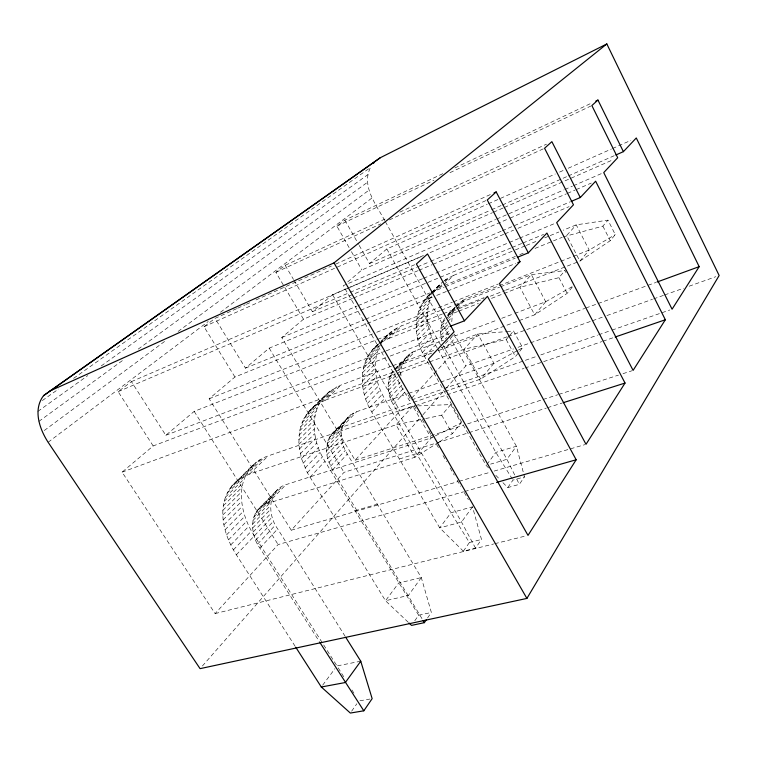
<?xml version="1.0" encoding="UTF-8"?>
<svg xmlns="http://www.w3.org/2000/svg" width="757" height="757" viewBox="0 0 757 757"><rect width="100%" height="100%" fill="white"/><g stroke="black" fill="none" stroke-linecap="round" stroke-linejoin="round"><path stroke-width="0.57" stroke-dasharray="3.79 2.84" d="M472.51 506.84L461.515 522.037L439.732 527.856L450.973 512.754L472.51 506.84L481.49 539.457L475.519 548.153L463.341 551.2L439.732 527.856L371.791 412.045C358.714 391.426 357.692 360.379 378.216 344.066M463.341 551.2L469.397 542.532L450.973 512.754L384.565 398.579C375.226 382.682 371.545 361.874 380.355 344.946M295.116 646.241L236.345 554.777C226.4 539.164 219.785 519.87 224.186 501.333C225.955 494.425 229.485 487.972 234.613 482.985C245.448 473.731 254.049 460.511 268.186 455.903L412.83 406.102L431.159 437.934L414.893 457.275L267.855 503.348C248.551 509.092 249.696 534.612 259.897 548.049L319.388 641.681M421.98 618.63L332.465 469.983L327.573 458.704L326.362 451.172L327.809 440.773L330.923 434.934L350.699 414.827L356.679 411.723L407.597 393.763M427.535 618.015L431.358 612.451L421.299 577.582L347.302 454.03C340.432 443.053 338.284 426.834 348.192 416.946M336.363 664.93L254.371 535.786C240.84 515.337 234.178 483.997 253.387 464.817M488.577 467.902L486.183 465.441L424.516 356.481C412.839 337.149 412.565 308.932 430.667 293.328M437.215 347.993C427.847 332.929 423.929 313.284 431.424 296.64L420.144 307.626M475.519 548.153L461.515 522.037L393.318 404.522C387.433 394.624 385.635 380.989 392.892 371.29M400.983 375.879C399.649 365.376 405.686 354.191 415.896 350.633L443.394 340.281M408.184 622.216L385.493 600.746L307.323 472.661L301.466 458.562L298.788 444.425L299.507 430.97L303.642 418.943L311.07 409.017L329.787 391.227L340.934 385.048L391.71 366.123M414.77 620.778L418.64 615.233L324.999 461.354C312.357 441.492 308.383 411.761 326.655 393.943M384.764 220.561C376.324 204.863 361.174 186.354 370.41 167.571L72.152 379.38M441.87 341.142C439.58 333.544 440.205 324.744 444.889 318.158M447.642 315.868L454.673 308.648L452.317 314.41L451.607 324.091M345.145 636.344L277.687 528.906C267.647 515.47 267.022 490.404 285.976 484.65L431.159 437.934L434.263 436.382M380.799 344.038C385.379 335.72 392.978 329.248 401.787 325.775L440.224 310.607M433.193 293.167L437.641 286.837L443.224 281.443M502.96 482.673L507.748 487.593L519.34 484.348L524.497 476.853L516.388 446.223L454.247 334.074M351.645 711.192L356.831 703.764M507.748 487.593L512.972 480.108L524.497 476.853M322.671 685.17L334.944 668.677M486.874 464.505L495.873 452.412L516.388 446.223L506.925 459.3L490.545 464.145M439.495 441.785L452.279 433.723L461.127 422.926L450.746 404.588L418.574 405.875M333.08 432.465L338.474 428.585L341.644 427.232L480.667 379.077L515.441 356.556L519.028 352.166M519.747 351.295L522.614 347.785L513.511 330.96L506.603 331.547M519.226 320.59L534.697 314.836L567.144 293.375L572.349 287.017M579.862 261.137L589.173 250.065L576.238 224.848L566.624 235.503L579.862 261.137L610.256 240.688L615.261 234.585L607.966 220.145L576.238 224.848L563.199 230.223M425.708 418.545L441.71 415.186L450.746 404.588M429.711 361.855L464.088 349.242L506.187 339.543L509.12 336.108M509.849 335.256L513.511 330.96M491.539 298.353L519.964 287.263L558.931 277.677L564.987 270.571L566.066 272.643M563.359 236.837L602.875 226.125L607.966 220.145M202.403 665.99L422.141 415.659M422.926 414.77L445.523 389.022M446.299 388.133L465.782 365.943L513.568 348.892M412.83 406.102L395.977 424.8L249.517 474.081L241.407 477.79L234.613 482.985M385.748 357.749L153.179 445.949L122.095 472.16L215.13 613.596L278.122 544.567L463.549 491.813M432.294 297.17L234.935 377.014L209.14 398.769L291.237 530.203L344.028 472.349L436.202 443.063M352.497 298.438L303.51 319.199L281.755 337.537L355.109 460.218L399.999 411.032L414.486 406.045M506.991 336.818L448.106 358.316L409.471 400.652L343.271 285.673L495.655 219.511M259.897 548.049L277.687 528.906M332.465 469.983L347.302 454.03M393.318 404.522L405.875 391.019M514.684 474.951L506.925 459.3L445.069 348.854L455.837 337.272M257.598 544.084L275.463 525.008M330.449 466.293L345.334 450.387M391.52 401.068L404.115 387.612M448.078 340.659L443.451 345.599L445.069 348.854M453.481 334.897L451.163 337.367L497.311 319.974M255.705 540.053L273.627 521.043M328.803 462.518L343.744 446.668M390.082 397.529L401.929 384.963M445.267 338.985L446.819 337.348M236.345 554.777L272.217 517.05M309.935 477.232L324.999 461.354M327.573 458.704L342.552 442.921M371.791 412.045L384.565 398.579M389.022 393.943L400.112 382.257M424.516 356.481L435.483 344.918M441.265 338.89L450.566 329.077M253.198 531.972L271.243 513.076M326.75 454.91L341.767 439.174M388.36 390.357L398.684 379.541M440.716 335.493L449.27 326.532M252.63 528.026L270.713 509.177M326.362 451.172L341.416 435.483M388.104 386.818L397.652 376.872M398.447 376.04L400.832 373.551M440.565 332.143L447.567 324.838M233.393 549.885L251.504 530.969M307.323 472.661L322.463 456.859M369.463 407.768L382.294 394.369M422.406 352.469L433.43 340.953M230.771 544.908L248.968 526.077M305.033 468.015L320.239 452.279M367.429 403.405L380.317 390.063M420.599 348.362L431.66 336.903M252.526 524.204L270.656 505.392M326.409 447.548L341.492 431.897M388.256 383.373L396.223 375.103M397.018 374.28L401.002 370.145M440.782 328.86L447.027 322.387M447.803 321.583L451.702 317.533M252.895 520.551L271.053 501.777M326.892 444.056L341.994 428.443M388.814 380.052L395.192 373.456M398.39 370.154L401.579 366.861M441.397 325.699L445.296 321.668M448.418 318.442L452.317 314.41M255.033 513.946L273.23 495.229M329.163 437.716L344.284 422.16M391.151 373.967L394.34 370.684M395.135 369.87L403.916 360.843M264.534 504.664L282.702 485.975M338.474 428.585L353.538 413.076M397.444 366.804L400.198 365.073L412.896 352.005M455.288 306.982L447.501 314.978L454.825 308.856M457.928 305.667L463.36 300.084L466.217 298.731L589.173 250.065L615.261 234.585M253.737 517.116L271.914 498.38M327.809 440.773L342.93 425.188M389.779 376.901L394.567 371.971M397.766 368.678L402.554 363.748M442.391 322.69L445.504 319.473M446.289 318.669L453.311 311.43M267.855 503.348L285.976 484.65M341.644 427.232L356.679 411.723M400.198 365.073L403.226 363.71L415.896 350.633M456.935 308.298L466.217 298.731M228.5 539.892L246.773 521.128M258.97 508.553L277.176 489.874M303.074 463.303L318.337 447.633M365.726 398.977L378.661 385.701M395.003 368.886L407.749 355.799M419.085 344.189L430.194 332.787M456.064 306.178L463.36 300.084M256.793 511.079L279.749 487.726M330.923 434.934L350.699 414.827M394.482 369.643L410.171 353.727M447.794 314.893L455.298 307.361M456.083 306.566L460.739 301.769M226.58 534.849L244.937 516.151M301.466 458.562L316.786 442.959M364.344 394.52L377.327 381.291M417.883 339.969L429.03 328.623M225.047 529.805L243.47 511.183M300.207 453.822L315.574 438.284M363.294 390.035L376.324 376.872M417.003 335.739L428.178 324.441M223.892 524.809L242.382 506.253M299.308 449.1L314.732 433.619M362.594 385.568L375.652 372.463M416.454 331.509L427.658 320.258M223.135 519.87L241.682 501.371M298.788 444.425L314.259 429.001M362.243 381.14L375.34 368.091M416.236 327.308L427.459 316.114M222.785 515.025L241.388 496.583M298.646 439.826L314.155 424.459M362.253 376.778L375.368 363.776M416.35 323.163L427.591 312.016M222.842 510.303L241.492 491.918M298.883 435.332L314.42 420.021M362.612 372.51L375.756 359.556M416.795 319.094L428.055 307.995M223.306 505.723L241.994 487.385M299.507 430.97L315.073 415.707M363.332 368.356L376.494 355.44M417.58 315.139L428.859 304.077M224.186 501.333L242.912 483.042M300.51 426.768L316.095 411.543M364.41 364.335L377.582 351.466M418.697 311.307L429.976 300.283M225.472 497.141L244.227 478.888M301.892 422.747L317.486 407.559M365.839 360.493L379.02 347.662M249.517 474.081L268.186 455.903M311.07 409.017L317.685 403.888L325.472 400.112L340.934 385.048M381.32 342.221L388.776 338.455L401.787 325.775M443.933 284.736L453.452 275.453L514.306 250.378M229.257 489.495L260.153 459.631M305.771 415.366L333.222 388.824M369.728 353.396L378.784 344.615M379.607 343.82L394.416 329.532M423.996 300.813L431.244 293.792M432.048 293.016L441.615 283.799M444.804 280.705L446.403 279.153L453.452 275.453M227.166 493.186L245.94 474.97M303.642 418.943L319.255 403.793M367.618 356.831L379.143 345.637M421.914 304.115L431.585 294.738M245.315 475.746L264.023 457.578M321.441 401.816L336.941 386.761M384.925 340.177L397.983 327.488M429.058 294.88L438.672 287.982L441.861 284.887M445.04 281.793L449.819 277.157M381.5 340.887L388.067 334.528M431.462 292.552L440.29 284.017M231.746 486.089L256.595 462.054M308.25 412.054L329.787 391.227M372.17 350.188L378.755 343.82M379.569 343.025L391.104 331.888M426.38 297.728L431.206 293.063M432.01 292.297L441.624 282.995M374.923 347.245L377.98 344.586M153.179 445.949L118.139 391.681L131.415 381.632L165.811 435.303L194.18 411.382L376.513 339.855M236.581 308.676L215.035 318.366L245.457 368.148L269.199 348.135L359.594 310.673M294.066 280.421L312.414 311.685L332.569 294.7L346.64 288.625M347.69 281.945L361.855 269.994L492.476 212.679M359.187 245.382L369.492 263.559L386.808 248.958L487.243 204.267M48.117 442.268L208.232 321.498M220.476 312.262L372.122 197.88M234.935 377.014L204.002 326.721L214.117 319.066M303.51 319.199L275.87 272.34L285.19 265.291L386.931 218.12M349.091 247.567L336.903 226.163L344.88 220.126L443.119 173.514M44.275 430.515L165.764 340.584M178.103 331.452L368.886 190.234M38.862 421.403L123.883 359.537M138.209 349.109L367.467 182.286M444.018 280.875L446.403 279.153M37.85 411.411L87.755 375.604M101.192 365.962L367.978 174.555M42.326 400.557L58.677 388.947M438.511 442.4L414.893 457.275L395.977 424.8L424.563 418.791M572.074 286.695L545.712 301.731L514.911 313.341M517.495 350.557L493.933 363.303L440.801 382.048M518.517 349.999L522.614 347.785M435.294 435.871L461.127 422.926M454.862 167.94L592.608 102.583M336.903 226.163L433.979 180.242M449.98 172.672L590.791 106.056M452.497 311.25L483.78 298.769M399.791 212.159L546.516 144.142M438.672 287.982L442.343 286.278M275.87 272.34L380.78 223.892M389.344 219.937L543.498 148.741M237.66 308.194L245.202 304.806M246.28 304.314L251.665 301.901M255.97 299.961L285.058 286.884M286.127 286.392L291.521 283.97M292.59 283.487L331.377 266.048M335.682 264.117L490.791 194.36M204.002 326.721L486.183 200.473M488.322 203.794L555.278 173.996M559.603 172.076L563.918 170.155M568.242 168.234L611.438 149.015M612.517 148.533L630.874 140.367M369.492 263.559L490.508 210.228M491.586 209.755L501.314 205.469M502.393 204.986L567.22 176.419M568.299 175.946L614.76 155.469M493.555 212.206L503.273 207.938M504.351 207.465L613.378 159.623M496.734 219.047L563.738 189.95M564.817 189.487L572.387 186.203M573.465 185.73L602.648 173.06M347.718 288.162L423.504 255.469M429.995 252.668L509.026 218.574M510.104 218.101L566.406 193.82M567.485 193.347L575.065 190.083M576.143 189.61L591.302 183.071M131.415 381.632L349.431 287.603M350.519 287.14L423.191 255.79M118.139 391.681L349.147 292.77M350.236 292.306L415.309 264.439M312.414 311.685L416.53 267.316M417.618 266.861L429.541 261.771M430.629 261.307L501.125 231.273M502.203 230.809L570.532 201.693M353.585 297.974L417.807 270.76M418.895 270.296L431.963 264.761M433.051 264.297L503.802 234.32M504.891 233.856L513.596 230.166M517.949 228.321L569.113 206.642M281.755 337.537L357.03 306.083M358.127 305.629L422.491 278.727M423.579 278.273L518.498 238.616M519.586 238.152L555.591 223.116M360.682 310.219L439.098 277.724M440.186 277.28L510.975 247.946M512.063 247.492L521.866 243.432M522.955 242.978L543.649 234.405M515.385 249.924L525.169 245.893M526.257 245.448L537.12 240.972M544.728 237.83L549.071 236.042M550.159 235.597L558.846 232.011M444.529 285.389L515.394 256.434M519.747 254.655L525.197 252.422M535.01 248.419L562.271 237.282M245.457 368.148L364.495 319.624M365.593 319.17L430.023 292.912M431.121 292.467L444.227 287.121M445.315 286.676L515.214 258.184M436.675 295.4L446.545 291.407M447.642 290.962L515.621 263.464M209.14 398.769L372.378 333.979M376.759 332.247L452.355 302.242M453.452 301.806L498.371 283.979M441.322 310.171L453.396 305.402M454.493 304.967L499.516 287.196M500.614 286.761L531.357 274.621L564.987 270.571M377.611 339.42L442.419 313.994M443.517 313.568L455.6 308.828M456.698 308.392L484.158 297.624M490.328 296.205L504.522 290.65M505.619 290.215L577.686 261.988M388.776 338.455L443.441 317.126M447.813 315.414L457.654 311.581M458.742 311.146L478.424 303.472M165.811 435.303L385.095 351.239M386.193 350.822L449.005 326.74M390.158 356.074L449.677 333.506M501.711 318.309L513.814 313.758M392.817 365.707L433.657 350.482M441.388 347.595L477.818 334.017L505.449 331.651M403.226 363.71L431.944 353.027M438.577 350.567L518.119 320.996M122.095 472.16L395.088 371.469M396.195 371.062L427.27 359.603M325.472 400.112L395.334 374.469M399.772 372.841L428.604 362.262M508.098 336.411L584.754 308.43M585.861 308.023L596.97 303.964M598.087 303.557L646.961 285.711M648.077 285.304L655.855 282.465M518.015 347.302L591.359 321.119M592.466 320.722L602.468 317.155M606.915 315.565L652.477 299.299M653.584 298.911L663.586 295.334M664.693 294.937L683.59 288.199M689.144 286.212L715.819 276.693M408.704 393.375L439.694 382.436M411.694 399.876L442.854 389.022M443.971 388.634L536.325 356.481M540.772 354.929L597.519 335.162M598.636 334.783L610.871 330.516M611.987 330.128L669.841 309.982M415.602 405.667L523.749 368.46M524.866 368.082L601.796 341.615M602.913 341.237L614.059 337.404M355.109 460.218L463.152 425.311M467.656 423.854L541.936 399.857M543.062 399.488L557.691 394.766M558.817 394.397L618.469 375.122M622.964 373.674L631.972 370.76M437.328 442.703L546.355 408.061M547.481 407.701L562.091 403.055M399.346 459.007L420.977 452.184M354.91 510.748L377.346 504.2M291.237 530.203L457.9 481.641M459.035 481.31L489.647 472.396M494.179 471.072L584.877 444.643M464.684 491.492L495.4 482.748M469.397 542.532L481.49 539.457M215.13 613.596L493.621 543.98M494.775 543.696L525.718 535.965M418.64 615.233L431.358 612.451M360.758 661.221L336.997 665.923L345.088 678.944M359.897 700.783L369.927 699.033M495.769 475.282L499.762 479.389M194.18 411.382L278.122 544.567M351.929 689.958L354.418 693.961M512.366 479.124L495.873 452.412L437.792 349.015M269.199 348.135L344.028 472.349M285.19 265.291L293.479 279.409M332.569 294.7L399.999 411.032M408.231 395.126L410.587 399.223M414.126 405.373L418.252 412.546M422.387 419.719L424.743 423.816M428.869 430.998L432.408 437.149M436.534 444.321L438.899 448.418M443.025 455.591L446.564 461.742M450.103 467.892L454.228 475.065M457.171 480.193L460.71 486.344M464.249 492.495L468.384 499.667M351.418 251.646L361.855 269.994M441.71 415.186L452.279 433.723M344.88 220.126L358.619 244.369M386.808 248.958L441.17 345.93M441.747 346.961L448.106 358.316M385.332 221.593L448.541 335.01M449.119 336.042L465.782 365.943M506.187 339.543L515.441 356.556M558.931 277.677L567.144 293.375M602.875 226.125L610.256 240.688M516.757 479.134L519.34 484.348M421.299 577.582L408.373 595.447L385.493 600.746L398.674 583.032L421.299 577.582M493.933 363.303L480.667 379.077L464.088 349.242L477.818 334.017L493.933 363.303M545.712 301.731L534.697 314.836L519.964 287.263L531.357 274.621L545.712 301.731"/><path stroke-width="1.14" d="M43.565 395.627C32.806 409.679 39.496 428.916 48.117 442.268L200.066 668.649L526.9 598.418L719.15 275.501L606.83 43.944L380.345 157.693L43.565 395.627L380.345 157.693M464.429 320.826L487.451 296.328L576.172 459.773L528.008 535.388L428.377 359.197L454.086 331.831L416.397 263.975L427.525 253.926L464.429 320.826L450.103 326.314M528.32 252.847L546.914 233.052L625.036 383.051L586.013 444.312L499.469 283.544L520.002 261.685L487.262 199.99L496.185 191.937L528.32 252.847L517.391 257.295M580.288 197.53L595.636 181.207L665.346 319.757L633.098 370.4L556.679 222.653L573.465 204.797L544.567 148.249L551.872 141.654L580.288 197.53L571.611 201.23M623.399 151.655L636.277 137.963L699.175 266.653L672.074 309.206L603.726 172.596L617.703 157.721L591.86 105.554L597.945 100.056L623.399 151.655L615.838 154.986M295.76 647.235L321.309 687.006L350.349 713.056L363.805 710.804L372.151 698.645L360.758 661.221L345.769 637.337M409.026 623.011L411.543 625.396L424.346 622.661L426.257 619.879M360.758 661.221L345.334 682.521L321.309 687.006M373.419 163.465L374.62 161.818M49.99 390.962L333.998 262.887L606.83 43.944M595.806 101.069L597.945 100.056M494.028 192.903L496.185 191.937M517.816 262.575L520.002 261.685M656.962 282.058L699.175 266.653M615.176 337.016L665.346 319.757M563.217 402.696L625.036 383.051M496.545 482.427L576.172 459.773M363.805 710.804L320.022 642.674M423.163 620.645L424.346 622.661M333.998 262.887L526.9 598.418"/></g></svg>
